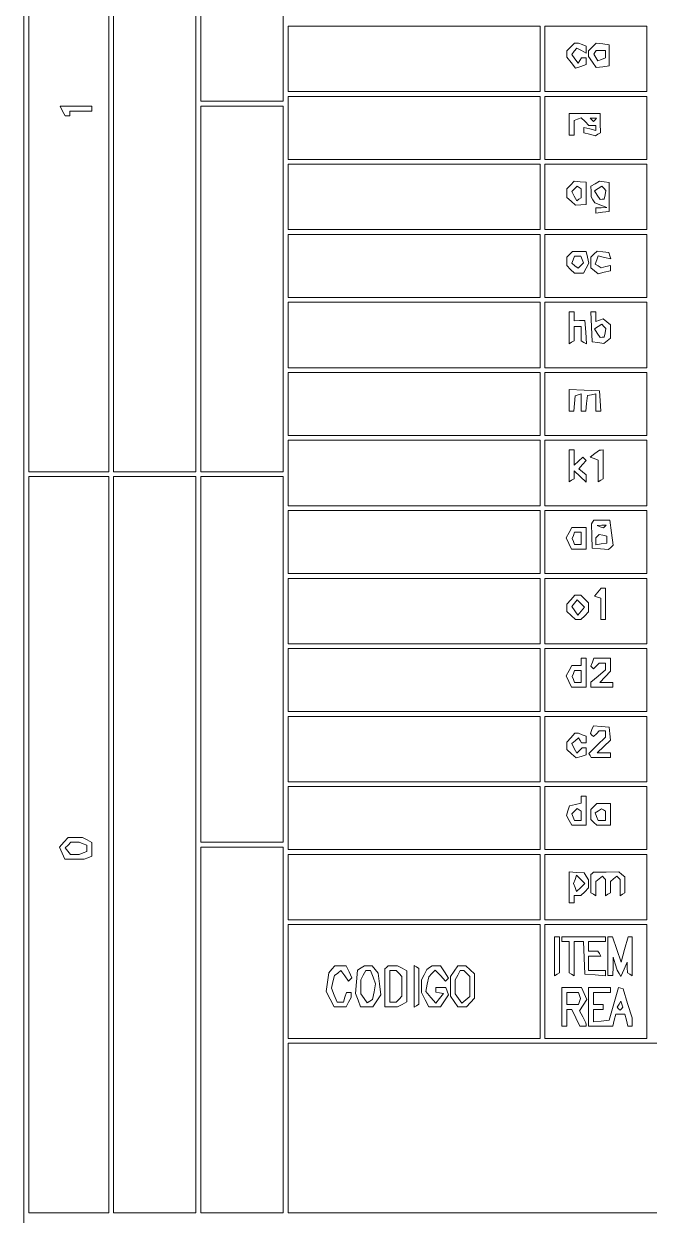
# Paper-space layout 'AN-03-DGE-012' of a CAD drawing. Header units: metres, sheet in millimetres. Extents: x 12 to 193, y 4 to 291.
# Drawn here: x 29 to 61, y 42.6 to 103.6 of the extents above; entities that cross this region are included whole.
import ezdxf

# ---------------------------------------------------------------- set-up
doc = ezdxf.new("R2010")
doc.units = ezdxf.units.M
doc.layers.add('DGE_CONTORNOS', color=7, linetype='Continuous', lineweight=0)
doc.layers.add('DGE_DATOS', color=7, linetype='Continuous', lineweight=0)

# ---------------------------------------------------------------- blocks, each defined once
blk = doc.blocks.new('LP_REF_DGE_MT_012')
at = {"layer": 'DGE_CONTORNOS'}
for points in [[(28.998, 147.435), (28.998, 24.711), (110.963, 24.711), (192.928, 24.711), (192.928, 147.435), (192.928, 270.159), (110.963, 270.159), (28.998, 270.159)], [(33.341, 99.475), (33.341, 80.675), (31.294, 80.675), (29.246, 80.675), (29.246, 99.475), (29.246, 118.274), (31.294, 118.274), (33.341, 118.274)], [(37.809, 99.475), (37.809, 80.675), (35.699, 80.675), (33.589, 80.675), (33.589, 99.475), (33.589, 118.274), (35.699, 118.274), (37.809, 118.274)], [(42.276, 108.967), (42.276, 99.661), (40.167, 99.661), (38.057, 99.661), (38.057, 108.967), (38.057, 118.274), (40.167, 118.274), (42.276, 118.274)], [(55.43, 101.832), (55.43, 100.157), (48.977, 100.157), (42.524, 100.157), (42.524, 101.832), (42.524, 103.507), (48.977, 103.507), (55.43, 103.507)], [(60.89, 101.832), (60.89, 100.157), (58.284, 100.157), (55.678, 100.157), (55.678, 101.832), (55.678, 103.507), (58.284, 103.507), (60.89, 103.507)], [(56.99, 102.444), (56.795, 102.249), (56.795, 102.085), (56.795, 101.922), (57.02, 101.644), (57.245, 101.366), (57.517, 101.453), (57.788, 101.539), (57.788, 101.717), (57.788, 101.894), (57.671, 101.894), (57.555, 101.894), (57.466, 101.751), (57.378, 101.609), (57.213, 101.834), (57.048, 102.06), (57.183, 102.223), (57.318, 102.385), (57.553, 102.26), (57.788, 102.134), (57.788, 102.311), (57.788, 102.488), (57.592, 102.564), (57.395, 102.639), (57.29, 102.639), (57.185, 102.639)], [(58.11, 102.447), (57.912, 102.249), (57.912, 102.099), (57.912, 101.95), (58.107, 101.671), (58.303, 101.392), (58.635, 101.436), (58.967, 101.481), (58.967, 102.018), (58.967, 102.556), (58.637, 102.6), (58.308, 102.644)], [(58.781, 102.077), (58.781, 101.887), (58.582, 101.81), (58.383, 101.734), (58.28, 101.901), (58.177, 102.069), (58.238, 102.168), (58.299, 102.267), (58.54, 102.267), (58.781, 102.267)], [(55.43, 98.296), (55.43, 96.683), (48.977, 96.683), (42.524, 96.683), (42.524, 98.296), (42.524, 99.909), (48.977, 99.909), (55.43, 99.909)], [(60.89, 98.296), (60.89, 96.683), (58.284, 96.683), (55.678, 96.683), (55.678, 98.296), (55.678, 99.909), (58.284, 99.909), (60.89, 99.909)], [(30.983, 99.164), (31.116, 98.916), (31.236, 98.916), (31.356, 98.916), (31.356, 99.04), (31.356, 99.164), (31.914, 99.164), (32.473, 99.164), (32.473, 99.288), (32.473, 99.413), (31.662, 99.413), (30.851, 99.413)], [(42.276, 90.044), (42.276, 80.675), (40.167, 80.675), (38.057, 80.675), (38.057, 90.044), (38.057, 99.413), (40.167, 99.413), (42.276, 99.413)], [(56.919, 98.482), (56.919, 97.923), (57.043, 97.923), (57.168, 97.923), (57.168, 98.3), (57.168, 98.676), (57.351, 98.746), (57.533, 98.816), (57.732, 98.618), (57.93, 98.42), (58.107, 98.42), (58.284, 98.42), (58.284, 98.293), (58.284, 98.167), (57.974, 98.245), (57.664, 98.323), (57.664, 98.187), (57.664, 98.052), (57.967, 97.976), (58.27, 97.9), (58.394, 97.976), (58.517, 98.053), (58.51, 98.546), (58.503, 99.04), (57.711, 99.04), (56.919, 99.04)], [(58.243, 98.709), (58.16, 98.627), (58.078, 98.709), (57.995, 98.792), (58.16, 98.792), (58.326, 98.792)], [(55.43, 94.759), (55.43, 93.084), (48.977, 93.084), (42.524, 93.084), (42.524, 94.759), (42.524, 96.434), (48.977, 96.434), (55.43, 96.434)], [(60.89, 94.759), (60.89, 93.084), (58.284, 93.084), (55.678, 93.084), (55.678, 94.759), (55.678, 96.434), (58.284, 96.434), (60.89, 96.434)], [(56.988, 95.369), (56.795, 95.176), (56.795, 94.956), (56.795, 94.736), (57.016, 94.536), (57.237, 94.336), (57.512, 94.357), (57.788, 94.378), (57.788, 94.945), (57.788, 95.512), (57.485, 95.537), (57.181, 95.562)], [(57.54, 94.945), (57.54, 94.712), (57.422, 94.639), (57.304, 94.566), (57.18, 94.799), (57.055, 95.031), (57.193, 95.17), (57.331, 95.308), (57.436, 95.243), (57.54, 95.179)], [(58.253, 95.434), (58.036, 95.305), (58.038, 95.032), (58.04, 94.759), (58.135, 94.61), (58.229, 94.461), (58.536, 94.339), (58.843, 94.217), (58.564, 94.209), (58.284, 94.201), (58.284, 94.068), (58.284, 93.936), (58.626, 93.975), (58.967, 94.015), (58.967, 94.759), (58.967, 95.504), (58.719, 95.534), (58.471, 95.563)], [(58.761, 94.874), (58.719, 94.653), (58.608, 94.644), (58.498, 94.635), (58.36, 94.856), (58.222, 95.076), (58.407, 95.192), (58.593, 95.307), (58.698, 95.202), (58.804, 95.096)], [(55.43, 91.223), (55.43, 89.609), (48.977, 89.609), (42.524, 89.609), (42.524, 91.223), (42.524, 92.836), (48.977, 92.836), (55.43, 92.836)], [(60.89, 91.223), (60.89, 89.609), (58.284, 89.609), (55.678, 89.609), (55.678, 91.223), (55.678, 92.836), (58.284, 92.836), (60.89, 92.836)], [(56.944, 91.818), (56.795, 91.669), (56.795, 91.455), (56.795, 91.24), (56.99, 91.045), (57.185, 90.85), (57.42, 90.85), (57.655, 90.85), (57.794, 91.11), (57.933, 91.37), (57.858, 91.669), (57.783, 91.967), (57.438, 91.967), (57.093, 91.967)], [(57.579, 91.548), (57.645, 91.377), (57.508, 91.241), (57.372, 91.104), (57.215, 91.235), (57.058, 91.365), (57.126, 91.542), (57.194, 91.719), (57.354, 91.719), (57.513, 91.719)], [(58.19, 91.824), (58.036, 91.669), (58.036, 91.399), (58.036, 91.129), (58.221, 90.976), (58.405, 90.823), (58.717, 90.901), (59.029, 90.979), (59.029, 91.115), (59.029, 91.252), (58.795, 91.19), (58.56, 91.129), (58.404, 91.225), (58.248, 91.322), (58.33, 91.534), (58.411, 91.745), (58.732, 91.665), (59.053, 91.584), (59.001, 91.745), (58.948, 91.905), (58.646, 91.941), (58.345, 91.978)], [(55.43, 87.686), (55.43, 86.011), (48.977, 86.011), (42.524, 86.011), (42.524, 87.686), (42.524, 89.361), (48.977, 89.361), (55.43, 89.361)], [(60.89, 87.686), (60.89, 86.011), (58.284, 86.011), (55.678, 86.011), (55.678, 87.686), (55.678, 89.361), (58.284, 89.361), (60.89, 89.361)], [(56.919, 88.051), (56.919, 87.237), (57.043, 87.314), (57.168, 87.391), (57.168, 87.755), (57.168, 88.12), (57.354, 88.12), (57.54, 88.12), (57.54, 87.755), (57.54, 87.391), (57.671, 87.309), (57.803, 87.228), (57.764, 87.829), (57.726, 88.431), (57.447, 88.421), (57.168, 88.411), (57.168, 88.638), (57.168, 88.865), (57.043, 88.865), (56.919, 88.865)], [(58.061, 88.101), (58.098, 87.338), (58.394, 87.293), (58.689, 87.248), (58.859, 87.389), (59.029, 87.53), (59.029, 87.872), (59.029, 88.214), (58.844, 88.367), (58.66, 88.52), (58.472, 88.448), (58.284, 88.376), (58.284, 88.621), (58.284, 88.865), (58.154, 88.865), (58.024, 88.865)], [(58.761, 87.801), (58.719, 87.58), (58.608, 87.571), (58.498, 87.562), (58.36, 87.783), (58.222, 88.003), (58.407, 88.119), (58.593, 88.234), (58.698, 88.128), (58.804, 88.023)], [(55.43, 84.15), (55.43, 82.536), (48.977, 82.536), (42.524, 82.536), (42.524, 84.15), (42.524, 85.763), (48.977, 85.763), (55.43, 85.763)], [(60.89, 84.15), (60.89, 82.536), (58.284, 82.536), (55.678, 82.536), (55.678, 84.15), (55.678, 85.763), (58.284, 85.763), (60.89, 85.763)], [(56.919, 84.335), (56.919, 83.777), (57.036, 83.777), (57.152, 83.777), (57.191, 84.171), (57.23, 84.565), (57.385, 84.616), (57.54, 84.667), (57.54, 84.222), (57.54, 83.777), (57.656, 83.777), (57.772, 83.777), (57.811, 84.18), (57.85, 84.582), (58.067, 84.623), (58.284, 84.664), (58.284, 84.221), (58.284, 83.777), (58.416, 83.777), (58.547, 83.777), (58.509, 84.305), (58.471, 84.832), (57.695, 84.862), (56.919, 84.892)], [(55.43, 80.613), (55.43, 78.938), (48.977, 78.938), (42.524, 78.938), (42.524, 80.613), (42.524, 82.288), (48.977, 82.288), (55.43, 82.288)], [(60.89, 80.613), (60.89, 78.938), (58.284, 78.938), (55.678, 78.938), (55.678, 80.613), (55.678, 82.288), (58.284, 82.288), (60.89, 82.288)], [(56.919, 80.978), (56.919, 80.164), (57.043, 80.241), (57.168, 80.317), (57.168, 80.518), (57.168, 80.718), (57.478, 80.427), (57.788, 80.135), (57.788, 80.328), (57.788, 80.521), (57.599, 80.678), (57.41, 80.835), (57.599, 81.044), (57.789, 81.254), (57.705, 81.337), (57.622, 81.42), (57.395, 81.215), (57.168, 81.009), (57.168, 81.4), (57.168, 81.792), (57.043, 81.792), (56.919, 81.792)], [(58.234, 81.605), (57.998, 81.426), (58.203, 81.348), (58.409, 81.269), (58.409, 80.717), (58.409, 80.164), (58.533, 80.241), (58.657, 80.317), (58.657, 81.055), (58.657, 81.792), (58.564, 81.788), (58.471, 81.784)], [(33.341, 61.565), (33.341, 42.704), (31.294, 42.704), (29.246, 42.704), (29.246, 61.565), (29.246, 80.427), (31.294, 80.427), (33.341, 80.427)], [(37.809, 61.565), (37.809, 42.704), (35.699, 42.704), (33.589, 42.704), (33.589, 61.565), (33.589, 80.427), (35.699, 80.427), (37.809, 80.427)], [(42.276, 71.058), (42.276, 61.69), (40.167, 61.69), (38.057, 61.69), (38.057, 71.058), (38.057, 80.427), (40.167, 80.427), (42.276, 80.427)], [(55.43, 77.077), (55.43, 75.463), (48.977, 75.463), (42.524, 75.463), (42.524, 77.077), (42.524, 78.69), (48.977, 78.69), (55.43, 78.69)], [(60.89, 77.077), (60.89, 75.463), (58.284, 75.463), (55.678, 75.463), (55.678, 77.077), (55.678, 78.69), (58.284, 78.69), (60.89, 78.69)], [(58.122, 78.1), (58.07, 78.007), (58.084, 77.387), (58.098, 76.766), (58.517, 76.726), (58.936, 76.686), (59.051, 76.801), (59.166, 76.916), (59.082, 77.555), (58.997, 78.193), (58.586, 78.193), (58.175, 78.193)], [(56.911, 77.557), (56.77, 77.293), (56.904, 76.999), (57.038, 76.704), (57.413, 76.704), (57.788, 76.704), (57.788, 77.263), (57.788, 77.821), (57.42, 77.821), (57.052, 77.821)], [(57.54, 77.263), (57.54, 76.952), (57.364, 76.952), (57.188, 76.952), (57.134, 77.108), (57.08, 77.263), (57.137, 77.418), (57.194, 77.573), (57.367, 77.573), (57.54, 77.573)], [(58.747, 77.87), (58.672, 77.795), (58.509, 77.86), (58.346, 77.926), (58.584, 77.935), (58.822, 77.945)], [(58.843, 77.199), (58.843, 77.014), (58.564, 76.975), (58.284, 76.935), (58.284, 77.109), (58.284, 77.283), (58.371, 77.37), (58.458, 77.457), (58.651, 77.42), (58.843, 77.383)], [(55.43, 73.54), (55.43, 71.865), (48.977, 71.865), (42.524, 71.865), (42.524, 73.54), (42.524, 75.215), (48.977, 75.215), (55.43, 75.215)], [(60.89, 73.54), (60.89, 71.865), (58.284, 71.865), (55.678, 71.865), (55.678, 73.54), (55.678, 75.215), (58.284, 75.215), (60.89, 75.215)], [(58.393, 74.513), (58.222, 74.306), (58.378, 74.254), (58.533, 74.202), (58.533, 73.654), (58.533, 73.106), (58.657, 73.106), (58.781, 73.106), (58.781, 73.912), (58.781, 74.719), (58.672, 74.719), (58.563, 74.719)], [(57.001, 74.12), (56.795, 73.893), (56.795, 73.705), (56.795, 73.516), (57.022, 73.311), (57.249, 73.106), (57.386, 73.106), (57.522, 73.106), (57.717, 73.301), (57.912, 73.496), (57.912, 73.726), (57.912, 73.957), (57.717, 74.152), (57.522, 74.347), (57.364, 74.347), (57.206, 74.347)], [(57.536, 73.535), (57.367, 73.331), (57.207, 73.55), (57.048, 73.768), (57.19, 73.939), (57.332, 74.111), (57.519, 73.925), (57.705, 73.739)], [(55.43, 70.003), (55.43, 68.39), (48.977, 68.39), (42.524, 68.39), (42.524, 70.003), (42.524, 71.617), (48.977, 71.617), (55.43, 71.617)], [(60.89, 70.003), (60.89, 68.39), (58.284, 68.39), (55.678, 68.39), (55.678, 70.003), (55.678, 71.617), (58.284, 71.617), (60.89, 71.617)], [(57.54, 70.934), (57.54, 70.748), (57.296, 70.748), (57.052, 70.748), (56.911, 70.484), (56.77, 70.22), (56.904, 69.926), (57.038, 69.631), (57.413, 69.631), (57.788, 69.631), (57.788, 70.376), (57.788, 71.12), (57.664, 71.12), (57.54, 71.12)], [(58.109, 70.916), (58.03, 70.712), (58.097, 70.645), (58.164, 70.578), (58.311, 70.725), (58.458, 70.872), (58.619, 70.872), (58.781, 70.872), (58.781, 70.697), (58.781, 70.522), (58.409, 70.209), (58.036, 69.895), (58.036, 69.763), (58.036, 69.631), (58.595, 69.631), (59.153, 69.631), (59.153, 69.755), (59.153, 69.879), (58.821, 69.879), (58.489, 69.879), (58.759, 70.167), (59.029, 70.454), (59.029, 70.787), (59.029, 71.12), (58.608, 71.12), (58.187, 71.12)], [(57.54, 70.19), (57.54, 69.879), (57.364, 69.879), (57.188, 69.879), (57.134, 70.034), (57.08, 70.19), (57.137, 70.345), (57.194, 70.5), (57.367, 70.5), (57.54, 70.5)], [(55.43, 66.467), (55.43, 64.792), (48.977, 64.792), (42.524, 64.792), (42.524, 66.467), (42.524, 68.142), (48.977, 68.142), (55.43, 68.142)], [(60.89, 66.467), (60.89, 64.792), (58.284, 64.792), (55.678, 64.792), (55.678, 66.467), (55.678, 68.142), (58.284, 68.142), (60.89, 68.142)], [(57.001, 67.047), (56.795, 66.82), (56.795, 66.632), (56.795, 66.443), (57.035, 66.227), (57.274, 66.01), (57.531, 66.092), (57.788, 66.173), (57.788, 66.351), (57.788, 66.529), (57.689, 66.529), (57.59, 66.529), (57.452, 66.392), (57.315, 66.254), (57.182, 66.503), (57.049, 66.751), (57.221, 66.894), (57.394, 67.037), (57.474, 66.907), (57.555, 66.777), (57.671, 66.777), (57.788, 66.777), (57.788, 66.95), (57.788, 67.123), (57.592, 67.198), (57.395, 67.274), (57.301, 67.274), (57.206, 67.274)], [(58.082, 67.462), (58.006, 67.263), (58.085, 67.183), (58.164, 67.104), (58.311, 67.251), (58.458, 67.398), (58.619, 67.398), (58.781, 67.398), (58.781, 67.236), (58.781, 67.074), (58.351, 66.658), (57.922, 66.241), (57.986, 66.137), (58.051, 66.033), (58.54, 66.033), (59.029, 66.033), (59.029, 66.157), (59.029, 66.281), (58.689, 66.281), (58.349, 66.281), (58.696, 66.603), (59.043, 66.924), (59.005, 67.254), (58.967, 67.584), (58.563, 67.623), (58.159, 67.662)], [(55.43, 62.93), (55.43, 61.317), (48.977, 61.317), (42.524, 61.317), (42.524, 62.93), (42.524, 64.544), (48.977, 64.544), (55.43, 64.544)], [(60.89, 62.93), (60.89, 61.317), (58.284, 61.317), (55.678, 61.317), (55.678, 62.93), (55.678, 64.544), (58.284, 64.544), (60.89, 64.544)], [(57.54, 63.875), (57.54, 63.702), (57.238, 63.626), (56.936, 63.55), (56.859, 63.307), (56.782, 63.064), (56.917, 62.811), (57.052, 62.558), (57.42, 62.558), (57.788, 62.558), (57.788, 63.303), (57.788, 64.047), (57.664, 64.047), (57.54, 64.047)], [(58.185, 63.526), (58.036, 63.377), (58.036, 63.117), (58.036, 62.856), (58.185, 62.707), (58.334, 62.558), (58.682, 62.558), (59.029, 62.558), (59.029, 63.117), (59.029, 63.675), (58.682, 63.675), (58.334, 63.675)], [(57.54, 63.047), (57.54, 62.806), (57.367, 62.806), (57.194, 62.806), (57.129, 62.977), (57.063, 63.148), (57.197, 63.283), (57.331, 63.417), (57.436, 63.352), (57.54, 63.288)], [(58.781, 63.047), (58.781, 62.806), (58.591, 62.806), (58.401, 62.806), (58.325, 63.005), (58.248, 63.204), (58.416, 63.307), (58.583, 63.41), (58.682, 63.349), (58.781, 63.288)], [(31.045, 61.689), (30.82, 61.44), (30.961, 61.131), (31.102, 60.821), (31.591, 60.821), (32.08, 60.821), (32.276, 60.896), (32.473, 60.972), (32.473, 61.326), (32.473, 61.681), (32.233, 61.809), (31.993, 61.938), (31.631, 61.938), (31.27, 61.938)], [(32.028, 61.614), (32.224, 61.539), (32.224, 61.379), (32.224, 61.22), (32.028, 61.144), (31.832, 61.069), (31.609, 61.069), (31.386, 61.069), (31.25, 61.233), (31.113, 61.398), (31.259, 61.544), (31.405, 61.69), (31.619, 61.69), (31.832, 61.69)], [(42.276, 52.073), (42.276, 42.704), (40.167, 42.704), (38.057, 42.704), (38.057, 52.073), (38.057, 61.441), (40.167, 61.441), (42.276, 61.441)], [(55.43, 59.394), (55.43, 57.719), (48.977, 57.719), (42.524, 57.719), (42.524, 59.394), (42.524, 61.069), (48.977, 61.069), (55.43, 61.069)], [(60.89, 59.394), (60.89, 57.719), (58.284, 57.719), (55.678, 57.719), (55.678, 59.394), (55.678, 61.069), (58.284, 61.069), (60.89, 61.069)], [(56.919, 59.382), (56.919, 58.587), (57.043, 58.587), (57.168, 58.587), (57.168, 58.773), (57.168, 58.96), (57.345, 58.96), (57.522, 58.96), (57.717, 59.155), (57.912, 59.35), (57.91, 59.558), (57.908, 59.766), (57.795, 59.945), (57.683, 60.123), (57.301, 60.149), (56.919, 60.176)], [(57.509, 59.372), (57.301, 59.164), (57.221, 59.372), (57.141, 59.58), (57.221, 59.788), (57.301, 59.996), (57.509, 59.788), (57.717, 59.58)], [(58.098, 60.097), (58.036, 60.035), (58.036, 59.567), (58.036, 59.098), (58.16, 59.022), (58.284, 58.945), (58.284, 59.309), (58.284, 59.674), (58.451, 59.812), (58.618, 59.95), (58.699, 59.868), (58.781, 59.787), (58.781, 59.366), (58.781, 58.945), (58.905, 59.022), (59.029, 59.098), (59.029, 59.386), (59.029, 59.674), (59.196, 59.812), (59.362, 59.95), (59.444, 59.868), (59.525, 59.787), (59.525, 59.366), (59.525, 58.945), (59.649, 59.022), (59.774, 59.098), (59.774, 59.51), (59.774, 59.922), (59.618, 60.044), (59.463, 60.167), (58.812, 60.163), (58.16, 60.159)], [(55.43, 54.554), (55.43, 51.638), (48.977, 51.638), (42.524, 51.638), (42.524, 54.554), (42.524, 57.471), (48.977, 57.471), (55.43, 57.471)], [(60.89, 54.554), (60.89, 51.638), (58.284, 51.638), (55.678, 51.638), (55.678, 54.554), (55.678, 57.471), (58.284, 57.471), (60.89, 57.471)], [(56.175, 55.85), (56.175, 54.85), (56.299, 54.927), (56.423, 55.003), (56.423, 55.927), (56.423, 56.85), (56.299, 56.85), (56.175, 56.85)], [(56.547, 56.726), (56.547, 56.602), (56.733, 56.602), (56.919, 56.602), (56.919, 55.803), (56.919, 55.003), (57.043, 54.927), (57.168, 54.85), (57.168, 55.726), (57.168, 56.602), (57.41, 56.602), (57.653, 56.602), (57.689, 55.764), (57.726, 54.927), (58.253, 54.889), (58.781, 54.85), (58.781, 54.982), (58.781, 55.113), (58.346, 55.113), (57.912, 55.113), (57.912, 55.485), (57.912, 55.857), (58.23, 55.857), (58.547, 55.857), (58.471, 55.981), (58.394, 56.106), (58.153, 56.106), (57.912, 56.106), (57.912, 56.354), (57.912, 56.602), (58.346, 56.602), (58.781, 56.602), (58.781, 56.726), (58.781, 56.85), (57.664, 56.85), (56.547, 56.85)], [(58.905, 55.857), (58.905, 54.865), (59.029, 54.865), (59.153, 54.865), (59.164, 55.33), (59.174, 55.795), (59.275, 55.464), (59.375, 55.132), (59.474, 54.972), (59.573, 54.812), (59.73, 55.179), (59.886, 55.547), (59.892, 55.275), (59.898, 55.003), (60.022, 54.927), (60.146, 54.85), (60.146, 55.85), (60.146, 56.85), (60.04, 56.85), (59.934, 56.85), (59.755, 56.199), (59.576, 55.547), (59.354, 56.199), (59.133, 56.85), (59.019, 56.85), (58.905, 56.85)], [(44.762, 55.18), (44.612, 54.998), (44.547, 54.517), (44.483, 54.036), (44.686, 53.644), (44.889, 53.251), (45.191, 53.251), (45.494, 53.251), (45.622, 53.492), (45.751, 53.732), (45.751, 53.864), (45.751, 53.996), (45.635, 53.996), (45.519, 53.996), (45.441, 53.748), (45.362, 53.5), (45.199, 53.5), (45.036, 53.5), (44.89, 53.853), (44.744, 54.206), (44.825, 54.53), (44.906, 54.854), (45.069, 54.99), (45.232, 55.125), (45.427, 54.847), (45.621, 54.569), (45.706, 54.654), (45.791, 54.74), (45.65, 55.05), (45.508, 55.361), (45.21, 55.361), (44.913, 55.361)], [(46.261, 55.248), (46.089, 55.139), (46.033, 54.537), (45.977, 53.934), (46.109, 53.593), (46.241, 53.251), (46.551, 53.251), (46.862, 53.251), (47.067, 53.564), (47.272, 53.877), (47.209, 54.433), (47.146, 54.989), (46.992, 55.175), (46.837, 55.361), (46.635, 55.359), (46.433, 55.357)], [(46.879, 54.773), (47.008, 54.433), (46.933, 54.033), (46.858, 53.632), (46.72, 53.547), (46.582, 53.462), (46.415, 53.691), (46.247, 53.919), (46.247, 54.276), (46.247, 54.633), (46.376, 54.873), (46.504, 55.113), (46.627, 55.113), (46.75, 55.113)], [(47.571, 55.278), (47.488, 55.196), (47.488, 54.224), (47.488, 53.251), (47.807, 53.251), (48.125, 53.251), (48.365, 53.38), (48.605, 53.508), (48.605, 54.306), (48.605, 55.104), (48.365, 55.233), (48.125, 55.361), (47.889, 55.361), (47.654, 55.361)], [(48.208, 54.964), (48.357, 54.815), (48.357, 54.306), (48.357, 53.797), (48.208, 53.649), (48.059, 53.5), (47.898, 53.5), (47.736, 53.5), (47.736, 54.306), (47.736, 55.113), (47.898, 55.113), (48.059, 55.113)], [(48.977, 54.306), (48.977, 53.237), (49.101, 53.314), (49.225, 53.39), (49.225, 54.306), (49.225, 55.222), (49.101, 55.299), (48.977, 55.376)], [(49.771, 55.266), (49.635, 55.175), (49.492, 54.904), (49.35, 54.633), (49.35, 54.308), (49.35, 53.984), (49.539, 53.618), (49.728, 53.251), (50.032, 53.251), (50.337, 53.251), (50.539, 53.561), (50.742, 53.87), (50.67, 54.057), (50.598, 54.244), (50.346, 54.244), (50.094, 54.244), (50.094, 54.129), (50.094, 54.014), (50.287, 53.974), (50.479, 53.934), (50.286, 53.686), (50.094, 53.438), (49.836, 53.743), (49.577, 54.049), (49.652, 54.424), (49.727, 54.799), (49.895, 54.967), (50.063, 55.135), (50.326, 54.854), (50.588, 54.572), (50.668, 54.653), (50.748, 54.733), (50.542, 55.047), (50.337, 55.361), (50.122, 55.359), (49.908, 55.357)], [(51.032, 55.085), (50.839, 54.809), (50.839, 54.306), (50.839, 53.803), (51.032, 53.527), (51.225, 53.251), (51.447, 53.251), (51.669, 53.251), (51.874, 53.478), (52.08, 53.705), (52.08, 54.328), (52.08, 54.95), (51.853, 55.156), (51.626, 55.361), (51.425, 55.361), (51.225, 55.361)], [(51.683, 54.964), (51.831, 54.815), (51.831, 54.297), (51.831, 53.778), (51.632, 53.613), (51.432, 53.447), (51.26, 53.683), (51.087, 53.919), (51.087, 54.276), (51.087, 54.633), (51.215, 54.873), (51.344, 55.113), (51.439, 55.113), (51.534, 55.113)], [(56.547, 53.251), (56.547, 52.259), (56.671, 52.259), (56.795, 52.259), (56.795, 52.693), (56.795, 53.127), (56.921, 53.127), (57.048, 53.127), (57.255, 52.693), (57.462, 52.259), (57.625, 52.259), (57.788, 52.259), (57.784, 52.352), (57.779, 52.445), (57.611, 52.749), (57.443, 53.053), (57.633, 53.343), (57.823, 53.634), (57.684, 53.939), (57.545, 54.244), (57.046, 54.244), (56.547, 54.244)], [(57.449, 53.841), (57.503, 53.686), (57.446, 53.531), (57.389, 53.376), (57.092, 53.376), (56.795, 53.376), (56.795, 53.686), (56.795, 53.996), (57.095, 53.996), (57.395, 53.996)], [(57.912, 53.251), (57.912, 52.259), (58.53, 52.259), (59.148, 52.259), (59.226, 52.569), (59.304, 52.879), (59.536, 52.879), (59.769, 52.879), (59.847, 52.569), (59.925, 52.259), (60.035, 52.259), (60.146, 52.259), (60.144, 52.476), (60.142, 52.693), (59.911, 53.432), (59.681, 54.172), (59.56, 54.212), (59.439, 54.252), (59.199, 53.411), (58.959, 52.569), (58.56, 52.53), (58.16, 52.491), (58.16, 52.809), (58.16, 53.127), (58.409, 53.127), (58.657, 53.127), (58.657, 53.251), (58.657, 53.376), (58.409, 53.376), (58.16, 53.376), (58.16, 53.686), (58.16, 53.996), (58.595, 53.996), (59.029, 53.996), (59.029, 54.12), (59.029, 54.244), (58.471, 54.244), (57.912, 54.244)], [(59.6, 53.161), (59.525, 53.086), (59.451, 53.161), (59.376, 53.235), (59.474, 53.392), (59.571, 53.549), (59.623, 53.393), (59.675, 53.236)], [(192.68, 47.047), (192.68, 42.704), (117.602, 42.704), (42.524, 42.704), (42.524, 47.047), (42.524, 51.39), (117.602, 51.39), (192.68, 51.39)]]:
    blk.add_lwpolyline(points, close=True, dxfattribs=at)

psp = doc.layouts.new('AN-03-DGE-012')

# ---------------------------------------------------------------- block references
at = {"layer": 'DGE_DATOS'}
psp.add_blockref('LP_REF_DGE_MT_012', (0, 0), dxfattribs=at)

doc.saveas('drawing.dxf')
